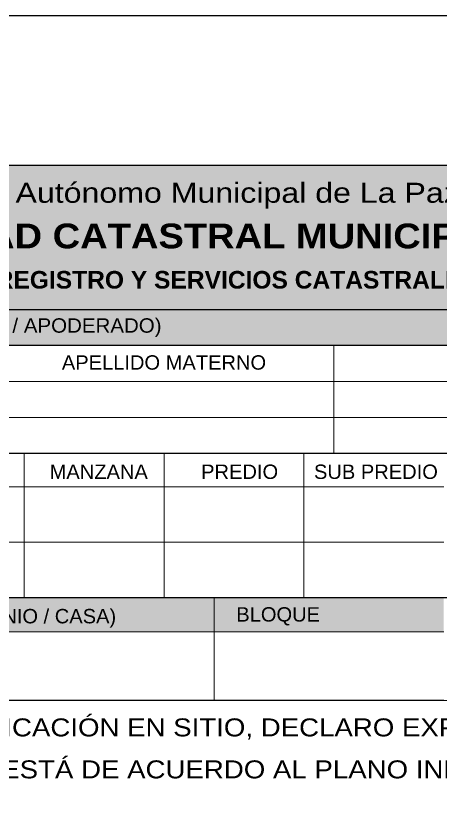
# Model space of a CAD drawing. Header units: inches. Extents: x 13.1 to 77.9, y 9.9 to 37.9.
# Drawn here: x 60.97 to 65.22, y 30.02 to 37.85 of the extents above; entities that cross this region are included whole.
import ezdxf

# ---------------------------------------------------------------- set-up
doc = ezdxf.new("R2010")
doc.units = ezdxf.units.IN
doc.header["$MEASUREMENT"] = 0
for name, color, linetype, lineweight in [('F_H', 253, 'Continuous', 13), ('F_NUEVA', 43, 'Continuous', 25), ('F_TEXT', 250, 'Continuous', 13), ('F_TEXTONUEVO', 250, 'Continuous', 13)]:
    doc.layers.add(name, color=color, linetype=linetype, lineweight=lineweight)
doc.layers.add('F_Layer01', color=7, linetype='Continuous')
doc.styles.add('ARIAL', font='arial.ttf', dxfattribs={"height": 0.2})

msp = doc.modelspace()

# ---------------------------------------------------------------- hatches: boundary and pattern name
at = {"layer": 'F_H'}
for points in [[(73.1571, 34.5512), (73.1571, 34.9122), (57.3571, 34.9122), (57.3571, 34.5512)], [(57.3571, 32.0291), (57.3571, 31.6859), (65.2571, 31.6859), (65.2571, 32.0291)]]:
    msp.add_hatch(color=256, dxfattribs=at).paths.add_polyline_path(points)
at = {"layer": 'F_Layer01', "true_color": 0xc5483d}
h = msp.add_hatch(color=15, dxfattribs=at)
h.dxf.hatch_style = 2
h.paths.add_polyline_path([(69.7327, 34.9122), (57.3571, 34.9122), (57.3571, 36.3515), (69.7327, 36.3515)])

# ---------------------------------------------------------------- linework, layer by layer
at = {"layer": 'Defpoints', "color": 2}
msp.add_lwpolyline([(77.8571, 37.8515), (77.8571, 9.8515), (56.2571, 9.8515), (56.2571, 37.8515)], close=True, dxfattribs=at)
at = {"layer": 'F_Layer01', "lineweight": 0}
msp.add_lwpolyline([(69.7327, 34.9122), (57.3571, 34.9122), (57.3571, 36.3515), (69.7327, 36.3515), (69.7327, 34.9122)], close=True, dxfattribs=at)
at = {"layer": 'F_NUEVA', "color": 7}
for p, q in [((77.3571, 36.3515), (57.3571, 36.3515)), ((57.3571, 34.9122), (73.1571, 34.9122)), ((73.1571, 34.5512), (57.3571, 34.5512)), ((73.1571, 33.4684), (57.3571, 33.4684)), ((57.3571, 32.0291), (77.3571, 32.0291)), ((65.2571, 30.9994), (57.3571, 30.9994))]:
    msp.add_line(p, q, dxfattribs=at)
at = {"layer": 'F_TEXTONUEVO', "color": 7}
for p, q in [((64.1571, 34.5512), (64.1571, 33.4684)), ((77.3571, 34.1903), (57.3571, 34.1903)), ((77.3571, 33.8294), (57.3571, 33.8294)), ((61.0571, 32.0291), (61.0571, 33.4684)), ((62.4571, 32.0291), (62.4571, 33.4684)), ((63.8571, 32.0291), (63.8571, 33.4684)), ((65.2571, 33.1363), (57.3571, 33.1363)), ((65.2571, 32.5827), (57.3571, 32.5827)), ((62.9571, 32.0291), (62.9571, 30.9994)), ((65.2571, 31.6859), (57.3571, 31.6859)), ((57.3571, 30.9994), (73.1571, 30.9994))]:
    msp.add_line(p, q, dxfattribs=at)

# ---------------------------------------------------------------- texts
at = {"attachment_point": 1, "style": 'ARIAL'}
for s, insert, char_height in [('{\\fArial|b1|i0|c0|p34;\\W1.1;AUTORIDAD CATASTRAL MUNICIPAL}', (58.9492, 35.7709), 0.248091), ('{\\fArial|b1|i0|c0|p34;UNIDAD DE REGISTRO Y SERVICIOS CATASTRALES}', (59.3367, 35.2965), 0.176104)]:
    msp.add_mtext_dynamic_manual_height_columns(s, width=8.524297, gutter_width=8.5, heights=[0], dxfattribs=dict(at, insert=insert, char_height=char_height))
at = {"layer": 'F_TEXT', "color": 7, "style": 'ARIAL'}
for s, height, width, p in [('Gobierno Autónomo Municipal de La Paz', 0.2, 1.15, (59.5594, 35.9791)), ('SOLICITANTE (S) (PROPIETARIO / APODERADO)', 0.143932, 1.02, (57.6807, 34.6789)), ('REALIZADA LA VERIFICACIÓN EN SITIO, DECLARO EXPRESAMENTE QUE LA CONSOLIDACIÓN FÍSICA DE LA', 0.18, 1.1, (58.015, 30.6388)), ('UNIDAD FUNCIONAL ESTÁ DE ACUERDO AL PLANO INDIVIDUAL DE FRACCIONAMIENTO DE LA MISMA.', 0.18, 1.1, (58.015, 30.2188))]:
    msp.add_text(s, height=height, dxfattribs=dict(at, width=width)).set_placement(p)
for s, height, p in [('APELLIDO MATERNO', 0.143932, (61.434, 34.3089)), ('MANZANA', 0.14393, (61.3117, 33.2153)), ('PREDIO', 0.14393, (62.8281, 33.2153)), ('SUB PREDIO', 0.14393, (63.9577, 33.2153)), ('NOMBRE DEL EDIFICIO (CONDOMINIO / CASA)', 0.143932, (57.4873, 31.7703)), ('BLOQUE', 0.14393, (63.1802, 31.788))]:
    msp.add_text(s, height=height, dxfattribs=at).set_placement(p)

doc.saveas('drawing.dxf')
